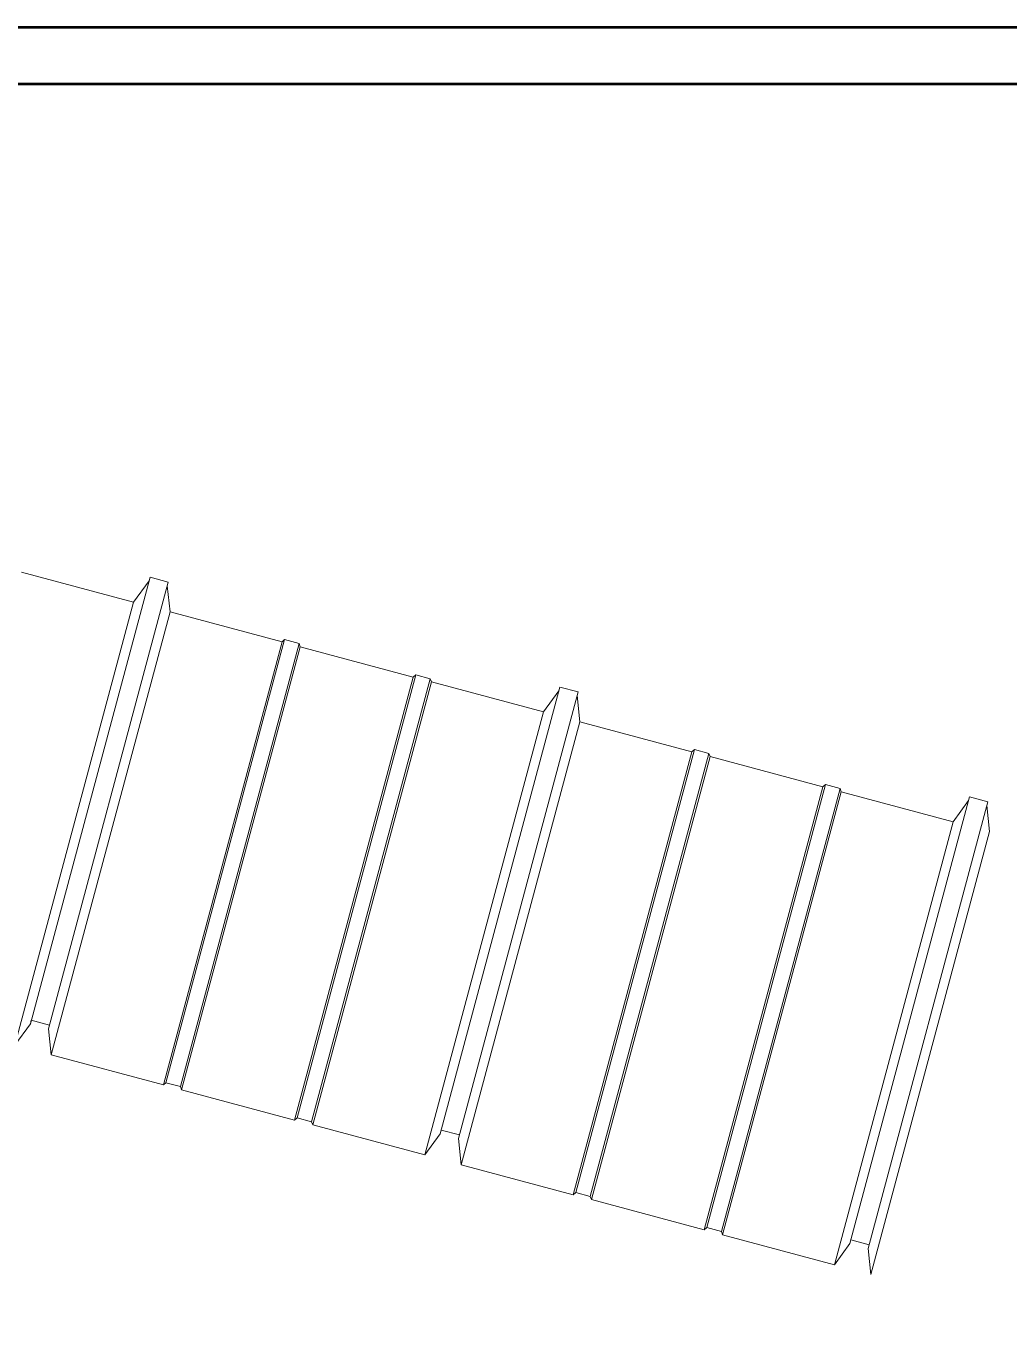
# Model space of a CAD drawing. Extents: x -160106 to 966792, y -663931 to 1550022.
# Drawn here: x -89184 to -88662, y -127023 to -126334 of the extents above; entities that cross this region are included whole.
import ezdxf
from ezdxf.enums import TextEntityAlignment as Align

# ---------------------------------------------------------------- set-up
doc = ezdxf.new("R2010")
doc.units = 0
doc.layers.add('0-cxFrame', color=155, linetype='Continuous')
doc.layers.add('0-cxText', color=131, linetype='Continuous', lineweight=25)
doc.layers.add('彩钢板', color=6, linetype='Continuous', lineweight=15)
doc.styles.add('cx_tuming', font='simhei.ttf')
doc.styles.add('cx_tuqian1', font='')
doc.styles.add('黑体', font='simhei.ttf', dxfattribs={"height": 12})
doc.styles.get('cx_tuqian1').set_extended_font_data('SimSun')

# ---------------------------------------------------------------- blocks, each defined once
blk = doc.blocks.new('TK22.A2 L(Dragon)')
at = {"layer": '0-cxFrame', "color": 7, "const_width": 0.5}
blk.add_lwpolyline([(0, 0), (-594, 0), (-594, 420), (0, 420)], close=True, dxfattribs=at)
at = {"layer": '0-cxFrame', "const_width": 0.5}
blk.add_lwpolyline([(-80, 10), (-574, 10), (-574, 410), (-80, 410)], close=True, dxfattribs=at)
at = {"style": '黑体', "flags": 4}
blk.add_attdef('图幅', text='', height=3.3, dxfattribs=at).set_placement((-40, 3), align=Align.RIGHT)
at = {"layer": '0-cxText', "flags": 4}
for tag, height, style, p in [('建设单位', 3.5, 'cx_tuming', (-45, 240)), ('项目名称', 3.5, 'cx_tuming', (-45, 210)), ('子项名称', 3.5, 'cx_tuming', (-45, 180)), ('工程编号', 3.3, 'cx_tuqian1', (-35, 165)), ('图名1', 3.5, 'cx_tuming', (-45, 87)), ('图名2', 3.5, 'cx_tuming', (-45, 79)), ('图名3', 3.5, 'cx_tuming', (-45, 71)), ('出图日期', 3.3, 'cx_tuqian1', (-39, 60)), ('专业', 3.3, 'cx_tuqian1', (-55, 52)), ('图号', 3.3, 'cx_tuqian1', (-55, 44)), ('版次', 3.3, 'cx_tuqian1', (-20, 44))]:
    blk.add_attdef(tag, text='', height=height, dxfattribs=dict(at, style=style)).set_placement(p, align=Align.MIDDLE)
at = {"layer": 'Defpoints', "color": 6, "flags": 4}
for tag, height, style, p in [('tufu', 3.3, '黑体', (-12, 12)), ('dwfname', 4, 'cx_tuqian1', (-80, 3))]:
    blk.add_attdef(tag, text='', height=height, dxfattribs=dict(at, style=style)).set_placement(p, align=Align.RIGHT)

msp = doc.modelspace()

# ---------------------------------------------------------------- linework, layer by layer
at = {"layer": '彩钢板'}
for p, q in [((-89117.84, -126626), (-89181.32, -126862.92)), ((-89108.18, -126628.59), (-89171.66, -126865.51)), ((-89126.55, -126639.2), (-89189.52, -126874.19)), ((-89107.23, -126644.38), (-89170.2, -126879.36)), ((-89047.83, -126660.29), (-89110.79, -126895.28)), ((-89046.48, -126659.1), (-89109.44, -126894.09)), ((-89038.75, -126661.17), (-89101.71, -126896.16)), ((-89038.17, -126662.88), (-89101.14, -126897.87)), ((-88978.28, -126678.93), (-89041.25, -126913.92)), ((-88976.93, -126677.74), (-89039.89, -126912.73)), ((-88969.2, -126679.81), (-89032.17, -126914.8)), ((-88968.62, -126681.52), (-89031.59, -126916.5)), ((-88900.51, -126684.24), (-88963.99, -126921.16)), ((-88890.85, -126686.83), (-88954.33, -126923.75)), ((-88909.22, -126697.43), (-88972.18, -126932.42)), ((-88889.9, -126702.61), (-88952.87, -126937.6)), ((-88829.14, -126717.34), (-88892.11, -126952.33)), ((-88830.5, -126718.53), (-88893.46, -126953.52)), ((-88821.42, -126719.41), (-88884.38, -126954.4)), ((-88820.84, -126721.12), (-88883.8, -126956.1)), ((-88760.95, -126737.16), (-88823.91, -126972.15)), ((-88759.6, -126735.97), (-88822.56, -126970.96)), ((-88751.87, -126738.04), (-88814.83, -126973.03)), ((-88751.29, -126739.75), (-88814.26, -126974.74)), ((-88683.17, -126742.47), (-88746.66, -126979.39)), ((-88673.52, -126745.06), (-88737, -126981.98)), ((-88691.89, -126755.67), (-88754.85, -126990.66)), ((-88672.57, -126760.84), (-88735.53, -126995.83))]:
    msp.add_line(p, q, dxfattribs=at)
for points in [[(-89185.96, -126623.28), (-89126.55, -126639.2), (-89118.36, -126627.94), (-89117.84, -126626), (-89108.18, -126628.59), (-89108.7, -126630.52), (-89107.23, -126644.38), (-89047.83, -126660.29), (-89046.48, -126659.1), (-89038.75, -126661.17), (-89038.17, -126662.88), (-88978.28, -126678.93), (-88976.93, -126677.74), (-88969.2, -126679.81), (-88968.62, -126681.52), (-88909.22, -126697.43), (-88901.03, -126686.17), (-88900.51, -126684.24), (-88890.85, -126686.83), (-88891.37, -126688.76), (-88889.9, -126702.61), (-88830.5, -126718.53), (-88829.14, -126717.34), (-88821.42, -126719.41), (-88820.84, -126721.12), (-88760.95, -126737.16), (-88759.6, -126735.97), (-88751.87, -126738.04), (-88751.29, -126739.75), (-88691.89, -126755.67), (-88683.69, -126744.41), (-88683.17, -126742.47), (-88673.52, -126745.06), (-88674.03, -126746.99), (-88672.57, -126760.84)], [(-89189.52, -126874.19), (-89181.32, -126862.92), (-89180.81, -126860.99), (-89171.15, -126863.58), (-89171.66, -126865.51), (-89170.2, -126879.36), (-89110.79, -126895.28), (-89109.44, -126894.09), (-89101.71, -126896.16), (-89101.14, -126897.87), (-89041.25, -126913.92), (-89039.89, -126912.73), (-89032.17, -126914.8), (-89031.59, -126916.5), (-88972.18, -126932.42), (-88963.99, -126921.16), (-88963.47, -126919.23), (-88953.81, -126921.81), (-88954.33, -126923.75), (-88952.87, -126937.6), (-88893.46, -126953.52), (-88892.11, -126952.33), (-88884.38, -126954.4), (-88883.8, -126956.1), (-88823.91, -126972.15), (-88822.56, -126970.96), (-88814.83, -126973.03), (-88814.26, -126974.74), (-88754.85, -126990.66), (-88746.66, -126979.39), (-88746.14, -126977.46), (-88736.48, -126980.05), (-88737, -126981.98), (-88735.53, -126995.83)]]:
    msp.add_lwpolyline(points, dxfattribs=at)

# ---------------------------------------------------------------- block references
at = {"layer": '0-cxFrame', "xscale": 3, "yscale": 3, "zscale": 3}
msp.add_blockref('TK22.A2 L(Dragon)', (-88239.4, -127594.33), dxfattribs=at)

doc.saveas('drawing.dxf')
